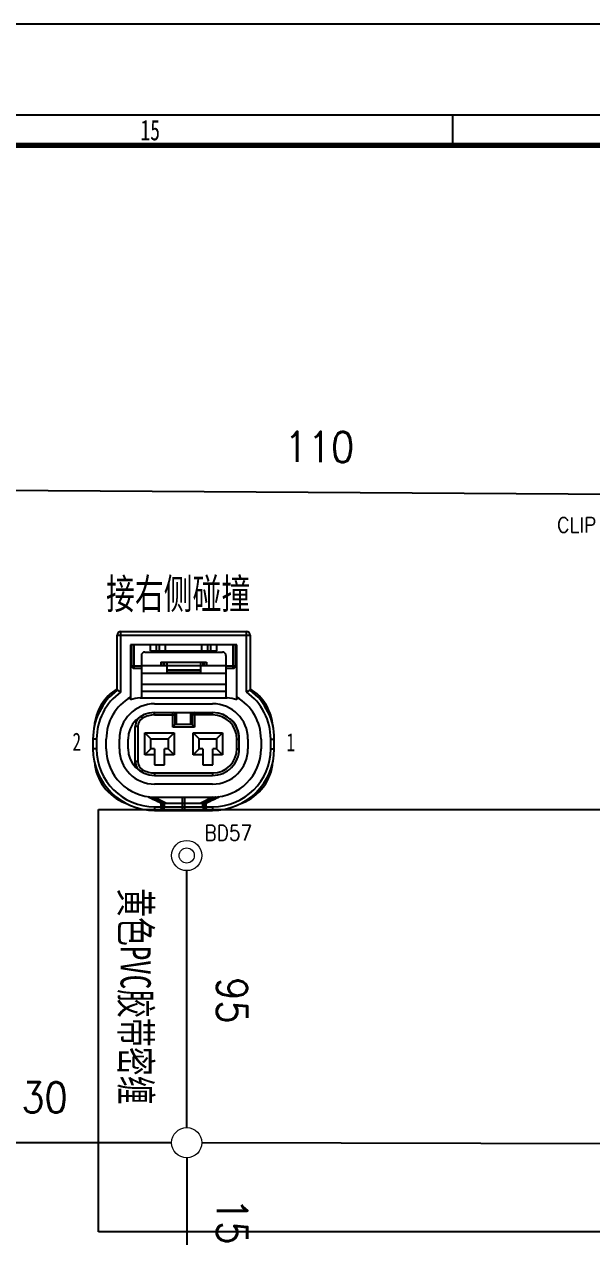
# Model space of a CAD drawing. Header units: inches. Extents: x 47316 to 59086, y 3141 to 11743.
# Drawn here: x 51697 to 51790.9, y 6258.5 to 6459 of the extents above; entities that cross this region are included whole.
import ezdxf

# ---------------------------------------------------------------- set-up
doc = ezdxf.new("R2010")
doc.units = ezdxf.units.IN
doc.header["$MEASUREMENT"] = 0
doc.layers.add('_BLACK_HOLE', color=7, linetype='Continuous')
doc.styles.add('MtX_FangSong_GB2312', font='')
doc.styles.get("Standard").update_dxf_attribs({"font": ''})
doc.styles.get('MtX_FangSong_GB2312').set_extended_font_data('FangSong_GB2312')
doc.styles.get('Standard').set_extended_font_data('SimSun')
doc.linetypes.add('_VH_FELT_TAPE', pattern='A,0.4,-0.7,["FELT",Standard,S=0.3,R=0,X=-0.5,Y=-0.15],-0.7', length=1.8)
doc.linetypes.add('_VH_FULL_TAPE', pattern='A,0.0001,[30,VeSys.shx,S=0.1,R=0,X=0,Y=0],-0.8,[30,VeSys.shx,S=0.1,R=180,X=0,Y=0],-0.0001', length=0.8002)
doc.linetypes.add('_VH_OTCON', pattern='A,0.0001,[7,VeSys.shx,S=0.1,R=0,X=0,Y=0],-0.4,[7,VeSys.shx,S=0.1,R=0,X=0,Y=0],-0.4,["X",Standard,S=1,R=0,X=-0.5,Y=-0.5],-0.0001,[7,VeSys.shx,S=0.1,R=0,X=0,Y=0],-0.4', length=1.2002)

msp = doc.modelspace()

# ---------------------------------------------------------------- linework, layer by layer
at = {"color": 0}
for p, q in [((55003.93, 6459.03), (50247.93, 6459.03)), ((50267.93, 6444.03), (54956.93, 6444.03))]:
    msp.add_line(p, q, dxfattribs=at)
msp.add_line((51767.93, 6439.03), (51767.93, 6444.03))
at = {"color": 0, "lineweight": 70}
msp.add_line((50267.93, 6439.03), (54983.93, 6439.03), dxfattribs=at)
at = {"color": 0, "linetype": '_VH_OTCON', "ltscale": 5}
for p, q in [((51688.93, 6382.01), (51801.43, 6381.24)), ((51721.43, 6274.03), (51678.93, 6274.03)), ((51723.93, 6271.53), (51723.93, 6247.98))]:
    msp.add_line(p, q, dxfattribs=at)
at = {"color": 1}
for p, q in [((51709.32, 6259.29), (51709.32, 6329.12)), ((51709.32, 6329.12), (51920.18, 6329.12)), ((51920.18, 6259.29), (51709.32, 6259.29))]:
    msp.add_line(p, q, dxfattribs=at)
at = {"color": 0, "linetype": '_VH_FULL_TAPE', "ltscale": 5}
msp.add_line((51723.93, 6276.53), (51723.93, 6319.03), dxfattribs=at)
at = {"color": 0, "linetype": '_VH_FELT_TAPE', "ltscale": 5}
msp.add_line((51906.93, 6273.54), (51726.43, 6274.02), dxfattribs=at)
at = {"color": 0, "linetype": 'Continuous', "lineweight": 15}
for centre, radius in [((51723.93, 6321.53), 2.5), ((51723.93, 6321.53), 1.25), ((51723.93, 6274.03), 2.5), ((51723.93, 6274.03), 2.5)]:
    msp.add_circle(centre, radius, dxfattribs=at)
at = {"layer": '_BLACK_HOLE', "color": 0, "linetype": 'Continuous'}
for p, q in [((51712.42, 6348.89), (51712.42, 6357.99)), ((51712.42, 6357.99), (51734.42, 6357.99)), ((51713.02, 6348.59), (51713.02, 6358.59)), ((51713.02, 6358.59), (51733.82, 6358.59)), ((51733.82, 6348.59), (51733.82, 6358.59)), ((51734.42, 6357.99), (51734.42, 6348.89)), ((51714.62, 6356.39), (51714.62, 6347.29)), ((51732.22, 6356.39), (51714.62, 6356.39)), ((51714.82, 6352.9), (51714.82, 6356.39)), ((51715.22, 6352.5), (51715.22, 6356.39)), ((51717.92, 6355.39), (51717.92, 6356.39)), ((51718.92, 6355.39), (51718.92, 6356.39)), ((51719.42, 6355.39), (51719.42, 6356.39)), ((51720.42, 6355.39), (51720.42, 6356.39)), ((51726.42, 6355.39), (51726.42, 6356.39)), ((51727.42, 6355.39), (51727.42, 6356.39)), ((51727.92, 6355.39), (51727.92, 6356.39)), ((51728.92, 6355.39), (51728.92, 6356.39)), ((51731.62, 6352.5), (51731.62, 6356.39)), ((51732.02, 6352.9), (51732.02, 6356.39)), ((51732.22, 6347.29), (51732.22, 6356.39)), ((51716.42, 6354.59), (51716.42, 6347.59)), ((51717.02, 6355.19), (51729.82, 6355.19)), ((51717.92, 6355.39), (51728.92, 6355.39)), ((51721.42, 6355.19), (51721.42, 6355.39)), ((51723.22, 6355.19), (51723.22, 6355.39)), ((51723.62, 6355.19), (51723.62, 6355.39)), ((51725.42, 6355.19), (51725.42, 6355.39)), ((51730.42, 6354.59), (51730.42, 6347.59)), ((51714.82, 6352.9), (51716.42, 6352.9)), ((51715.22, 6352.5), (51716.42, 6352.5)), ((51716.42, 6352.99), (51720.62, 6352.99)), ((51716.42, 6351.69), (51730.42, 6351.69)), ((51719.62, 6353.49), (51719.62, 6352.99)), ((51719.62, 6353.49), (51727.22, 6353.49)), ((51720.02, 6353.49), (51720.02, 6352.99)), ((51720.22, 6353.49), (51720.22, 6352.99)), ((51720.62, 6353.49), (51720.62, 6351.84)), ((51720.62, 6352.96), (51726.22, 6352.96)), ((51720.62, 6352.22), (51726.22, 6352.22)), ((51720.62, 6351.88), (51726.22, 6351.88)), ((51720.62, 6351.84), (51726.22, 6351.84)), ((51726.22, 6353.49), (51726.22, 6351.84)), ((51726.22, 6352.99), (51730.42, 6352.99)), ((51726.62, 6353.49), (51726.62, 6352.99)), ((51726.82, 6353.49), (51726.82, 6352.99)), ((51727.22, 6353.49), (51727.22, 6352.99)), ((51730.42, 6352.9), (51732.02, 6352.9)), ((51730.42, 6352.5), (51731.62, 6352.5)), ((51716.42, 6349.88), (51730.42, 6349.88)), ((51716.22, 6347.59), (51730.62, 6347.59)), ((51716.42, 6348.69), (51730.42, 6348.69)), ((51718.62, 6346.63), (51728.22, 6346.63)), ((51716.62, 6344.26), (51716.42, 6344.6)), ((51718.62, 6344.79), (51718.62, 6345.19)), ((51718.62, 6345.19), (51728.22, 6345.19)), ((51718.62, 6344.79), (51722.02, 6344.79)), ((51721.62, 6342.79), (51721.62, 6345.19)), ((51722.02, 6343.19), (51722.02, 6344.79)), ((51722.22, 6343.19), (51722.22, 6345.19)), ((51724.62, 6343.19), (51724.62, 6345.19)), ((51724.82, 6344.79), (51724.82, 6343.19)), ((51728.22, 6344.79), (51724.82, 6344.79)), ((51725.22, 6345.19), (51725.22, 6342.79)), ((51728.22, 6344.79), (51728.22, 6345.19)), ((51715.42, 6336.17), (51715.42, 6342.87)), ((51715.82, 6342.87), (51715.42, 6342.87)), ((51715.82, 6342.87), (51715.82, 6337.11)), ((51717, 6338.17), (51717, 6341.82)), ((51718, 6340.82), (51717, 6341.82)), ((51717, 6341.82), (51721.85, 6341.82)), ((51720.85, 6340.82), (51721.85, 6341.82)), ((51722.02, 6343.19), (51721.62, 6342.79)), ((51725.22, 6342.79), (51721.62, 6342.79)), ((51721.85, 6341.82), (51721.85, 6338.17)), ((51724.82, 6343.19), (51722.02, 6343.19)), ((51724.82, 6343.19), (51725.22, 6342.79)), ((51725, 6341.82), (51729.85, 6341.82)), ((51726, 6340.82), (51725, 6341.82)), ((51725, 6338.17), (51725, 6341.82)), ((51728.85, 6340.82), (51729.85, 6341.82)), ((51729.85, 6341.82), (51729.85, 6338.17)), ((51708.42, 6340.79), (51708.42, 6339.19)), ((51709.02, 6340.79), (51708.42, 6340.79)), ((51709.02, 6340.79), (51709.02, 6339.19)), ((51710.62, 6339.19), (51710.62, 6340.79)), ((51712.78, 6339.19), (51712.78, 6340.79)), ((51714.22, 6339.19), (51714.22, 6340.79)), ((51718, 6339.17), (51718, 6340.82)), ((51718, 6340.82), (51720.85, 6340.82)), ((51720.85, 6340.82), (51720.85, 6339.17)), ((51726, 6340.82), (51728.85, 6340.82)), ((51726, 6339.17), (51726, 6340.82)), ((51728.85, 6340.82), (51728.85, 6339.17)), ((51732.22, 6340.79), (51732.62, 6340.79)), ((51732.22, 6339.19), (51732.22, 6340.79)), ((51732.62, 6339.19), (51732.62, 6340.86)), ((51734.06, 6340.79), (51734.06, 6339.19)), ((51736.22, 6340.79), (51736.22, 6339.19)), ((51737.82, 6340.79), (51738.42, 6340.79)), ((51737.82, 6339.19), (51737.82, 6340.79)), ((51738.42, 6339.19), (51738.42, 6340.79)), ((51709.02, 6339.19), (51708.42, 6339.19)), ((51718, 6339.17), (51717, 6338.17)), ((51718.6, 6338.17), (51717, 6338.17)), ((51718.6, 6339.17), (51718, 6339.17)), ((51718.6, 6339.17), (51718.6, 6336.54)), ((51720.85, 6339.17), (51720.25, 6339.17)), ((51720.25, 6336.54), (51720.25, 6339.17)), ((51721.85, 6338.17), (51720.25, 6338.17)), ((51720.85, 6339.17), (51721.85, 6338.17)), ((51726, 6339.17), (51725, 6338.17)), ((51726.6, 6338.17), (51725, 6338.17)), ((51726.6, 6339.17), (51726, 6339.17)), ((51726.6, 6339.17), (51726.6, 6336.54)), ((51728.85, 6339.17), (51728.25, 6339.17)), ((51728.25, 6336.54), (51728.25, 6339.17)), ((51729.85, 6338.17), (51728.25, 6338.17)), ((51728.85, 6339.17), (51729.85, 6338.17)), ((51732.22, 6339.19), (51732.62, 6339.19)), ((51737.82, 6339.19), (51738.42, 6339.19)), ((51715.82, 6337.11), (51715.42, 6337.11)), ((51715.62, 6336.17), (51715.62, 6336.24)), ((51716.62, 6335.73), (51716.42, 6335.38)), ((51718.6, 6336.54), (51720.25, 6336.54)), ((51726.6, 6336.54), (51728.25, 6336.54)), ((51718.62, 6335.19), (51728.22, 6335.19)), ((51718.62, 6335.19), (51718.62, 6334.79)), ((51718.62, 6334.79), (51728.22, 6334.79)), ((51728.22, 6335.19), (51728.22, 6334.79)), ((51728.22, 6333.35), (51718.62, 6333.35)), ((51718.05, 6331.21), (51720.04, 6330.19)), ((51718.09, 6331.21), (51720.22, 6330.19)), ((51718.62, 6331.19), (51728.22, 6331.19)), ((51718.62, 6331.19), (51720.57, 6330.17)), ((51718.62, 6329.59), (51728.22, 6329.59)), ((51718.62, 6329.59), (51718.62, 6328.99)), ((51719.72, 6329.59), (51719.72, 6330.22)), ((51720.04, 6329.59), (51720.04, 6330.19)), ((51720.04, 6330.19), (51720.22, 6330.19)), ((51720.22, 6330.19), (51720.22, 6329.59)), ((51720.57, 6330.17), (51726.28, 6330.17)), ((51723.22, 6328.99), (51723.22, 6331.19)), ((51723.62, 6328.99), (51723.62, 6331.19)), ((51728.22, 6331.19), (51726.28, 6330.17)), ((51728.75, 6331.21), (51726.62, 6330.19)), ((51726.62, 6329.59), (51726.62, 6330.19)), ((51726.62, 6330.19), (51726.8, 6330.19)), ((51728.8, 6331.21), (51726.8, 6330.19)), ((51726.8, 6329.59), (51726.8, 6330.19)), ((51727.13, 6329.59), (51727.13, 6330.22)), ((51728.22, 6329.59), (51728.22, 6328.99)), ((51718.62, 6328.99), (51728.22, 6328.99))]:
    msp.add_line(p, q, dxfattribs=at)
for centre, radius, start, end in [((51713.02, 6357.99), 0.6, 90, 180), ((51733.82, 6357.99), 0.6, 0, 90), ((51717.02, 6354.59), 0.6, 90, 180), ((51729.82, 6354.59), 0.6, 0, 90), ((51715.22, 6352.9), 0.4, 180, 270), ((51731.62, 6352.9), 0.4, 270, 360), ((51718.62, 6340.79), 10.2, 127.4337, 180), ((51716.62, 6342.29), 8, 121.6715, 175.4957), ((51718.62, 6340.79), 9.6, 125.6853, 180), ((51718.62, 6340.79), 8, 120, 180), ((51692.82, 6309.18), 44.29, 62.8519, 63.7209), ((51716.22, 6343.19), 4.4, 90, 111.3237), ((51730.62, 6343.19), 4.4, 68.6763, 90), ((51728.22, 6340.79), 8, 0, 60), ((51754.03, 6309.18), 44.29, 116.2791, 117.1481), ((51728.22, 6340.79), 9.6, 0, 54.3147), ((51730.22, 6342.29), 8, 4.5043, 58.3285), ((51728.22, 6340.79), 10.2, 0, 52.5663), ((51718.62, 6340.79), 5.84, 90, 180), ((51728.22, 6340.79), 5.84, 0, 90), ((51718.62, 6340.79), 4.4, 90, 180), ((51717.42, 6342.87), 2, 120, 180), ((51717.42, 6342.87), 1.6, 120, 180), ((51718.62, 6340.79), 4, 90, 120), ((51721.62, 6344.79), 0.4, 0, 90), ((51725.22, 6344.79), 0.4, 90, 180), ((51728.22, 6340.79), 4.4, 0, 90), ((51728.22, 6340.79), 4, 0, 90), ((51731.02, 6343.71), 0.4, 45.573, 75.0993), ((51728.22, 6340.86), 4.4, 0, 45.573), ((51718.62, 6339.19), 10.2, 180, 270), ((51718.62, 6339.19), 9.6, 180, 270), ((51718.62, 6339.19), 8, 180, 270), ((51718.62, 6339.19), 5.84, 180, 270), ((51718.62, 6339.19), 4.4, 180, 270), ((51728.22, 6339.19), 10.2, 270, 0), ((51728.22, 6339.19), 9.6, 270, 0), ((51728.22, 6339.19), 8, 270, 0), ((51728.22, 6339.19), 5.84, 270, 0), ((51728.22, 6339.19), 4.4, 270, 0.0002), ((51728.22, 6339.19), 4, 270, 0), ((51716.62, 6337.69), 8, 184.5153, 249.2253), ((51717.42, 6337.11), 2, 180, 240), ((51718.82, 6339.19), 4.4, 223.3418, 224.9342), ((51717.42, 6337.11), 1.6, 180, 240), ((51718.62, 6339.19), 4, 240, 270), ((51730.22, 6337.69), 8, 290.7747, 355.4847), ((51813.15, 6528.73), 219.4, 244.1593, 244.7958), ((51719.62, 6329.59), 0.6, 270, 0), ((51720.69, 6339.19), 9.02, 263.806, 265.8807), ((51727.22, 6329.59), 0.6, 180, 270), ((51726.16, 6339.19), 9.02, 274.1189, 276.1944), ((51633.7, 6528.73), 219.4, 295.2042, 295.8407)]:
    msp.add_arc(centre, radius, start, end, dxfattribs=at)
for points, knots in [([(51719.72, 6329.59), (51719.72, 6329.55), (51719.71, 6329.46), (51719.68, 6329.34), (51719.64, 6329.24), (51719.58, 6329.15), (51719.52, 6329.08), (51719.46, 6329.04), (51719.41, 6329.01), (51719.37, 6329), (51719.33, 6328.99), (51719.31, 6328.99), (51719.3, 6328.99)], [0, 0, 0, 0, 0.161201, 0.315358, 0.457773, 0.586734, 0.70286, 0.80825, 0.85793, 0.906127, 0.953318, 1, 1, 1, 1]), ([(51719.48, 6328.99), (51719.51, 6328.99), (51719.59, 6329), (51719.7, 6329.03), (51719.78, 6329.08), (51719.84, 6329.13), (51719.89, 6329.18), (51719.95, 6329.26), (51719.99, 6329.34), (51720.02, 6329.42), (51720.04, 6329.49), (51720.04, 6329.55), (51720.04, 6329.59)], [0, 0, 0, 0, 0.121126, 0.242849, 0.365666, 0.427672, 0.490053, 0.615802, 0.742934, 0.806991, 0.871255, 1, 1, 1, 1]), ([(51720.22, 6330.19), (51720.22, 6330.19), (51720.22, 6330.19), (51720.22, 6330.19), (51720.22, 6330.19), (51720.23, 6330.19), (51720.23, 6330.19), (51720.23, 6330.19), (51720.23, 6330.19), (51720.24, 6330.18), (51720.24, 6330.18), (51720.25, 6330.18), (51720.25, 6330.18), (51720.26, 6330.18), (51720.27, 6330.18), (51720.29, 6330.18), (51720.31, 6330.18), (51720.34, 6330.18), (51720.36, 6330.17), (51720.39, 6330.17), (51720.43, 6330.17), (51720.49, 6330.17), (51720.54, 6330.17), (51720.57, 6330.17)], [0.0002484, 0.0002484, 0.0002484, 0.0002484, 0.0010074, 0.0022764, 0.004055, 0.0063428, 0.0091394, 0.0162572, 0.0254047, 0.0365786, 0.0497753, 0.0649914, 0.082222, 0.1014575, 0.1459009, 0.1982316, 0.2583341, 0.3260824, 0.4013244, 0.4838987, 0.5736239, 0.7737432, 1, 1, 1, 1]), ([(51726.28, 6330.17), (51726.3, 6330.17), (51726.35, 6330.17), (51726.41, 6330.17), (51726.45, 6330.17), (51726.48, 6330.17), (51726.51, 6330.18), (51726.53, 6330.18), (51726.55, 6330.18), (51726.57, 6330.18), (51726.58, 6330.18), (51726.59, 6330.18), (51726.6, 6330.18), (51726.61, 6330.18), (51726.61, 6330.18), (51726.61, 6330.19), (51726.62, 6330.19), (51726.62, 6330.19), (51726.62, 6330.19), (51726.62, 6330.19), (51726.62, 6330.19), (51726.62, 6330.19), (51726.62, 6330.19)], [0, 0, 0, 0, 0.2262536, 0.4263707, 0.5160953, 0.5986693, 0.6739113, 0.7416597, 0.8017627, 0.8540939, 0.898538, 0.9177739, 0.9350051, 0.9502217, 0.9634188, 0.9745929, 0.9837406, 0.9908586, 0.9936554, 0.9959435, 0.9977224, 0.9989917, 0.9989917, 0.9989917, 0.9989917]), ([(51727.37, 6328.99), (51727.33, 6328.99), (51727.26, 6329), (51727.15, 6329.03), (51727.07, 6329.08), (51727.01, 6329.13), (51726.95, 6329.18), (51726.9, 6329.26), (51726.85, 6329.34), (51726.83, 6329.42), (51726.81, 6329.49), (51726.8, 6329.55), (51726.8, 6329.59)], [0, 0, 0, 0, 0.121126, 0.242849, 0.365666, 0.427672, 0.490053, 0.615802, 0.742934, 0.806991, 0.871255, 1, 1, 1, 1]), ([(51727.55, 6328.99), (51727.54, 6328.99), (51727.51, 6328.99), (51727.47, 6329), (51727.44, 6329.01), (51727.39, 6329.04), (51727.33, 6329.08), (51727.26, 6329.15), (51727.21, 6329.24), (51727.16, 6329.34), (51727.14, 6329.46), (51727.13, 6329.55), (51727.13, 6329.59)], [0, 0, 0, 0, 0.046682, 0.093873, 0.14207, 0.19175, 0.29714, 0.413266, 0.542227, 0.684642, 0.838799, 1, 1, 1, 1])]:
    msp.add_open_spline(points, degree=3, knots=knots, dxfattribs=at)
for points in [[(51720.22, 6330.19), (51720.22, 6330.19), (51720.22, 6330.19), (51720.22, 6330.19)], [(51726.62, 6330.19), (51726.62, 6330.19), (51726.62, 6330.19), (51726.62, 6330.19)], [(51726.62, 6330.19), (51726.62, 6330.19), (51726.62, 6330.19), (51726.62, 6330.19)]]:
    msp.add_open_spline(points, degree=3, dxfattribs=at)

# ---------------------------------------------------------------- texts
at = {"style": 'MtX_FangSong_GB2312', "width": 0.7}
msp.add_text('15', height=3.4, dxfattribs=at).set_placement((51716.27, 6439.83))
at = {"color": 0, "style": 'MtX_FangSong_GB2312', "width": 0.7}
msp.add_text('接右侧碰撞', height=5, dxfattribs=at).set_placement((51710.58, 6362.32))
msp.add_text('黄色PVC胶带密缠', height=5, rotation=270, dxfattribs=at).set_placement((51712.98, 6316.13))
at = {"color": 7, "linetype": '_VH_OTCON', "lineweight": 18, "ltscale": 5, "char_height": 5, "width": 12.8571, "attachment_point": 1}
for s, insert, rotation in [('\\Fromans.shx;\\W0.9000000000;\\T1.0000000000;\\o\\l110', (51740.1, 6391.66), 359.607), ('\\Fromans.shx;\\W0.9000000000;\\T1.0000000000;\\o\\l150', (51733.93, 6264.9), 270)]:
    msp.add_mtext(s, dxfattribs=dict(at, insert=insert, rotation=rotation))
at = {"color": 42, "linetype": 'Continuous', "lineweight": 15, "insert": (51785.23, 6377.47), "char_height": 2.5, "width": 38.0357, "attachment_point": 1}
msp.add_mtext('\\Fromans.shx;\\W0.9000000000;\\T1.0000000000;\\o\\lCLIP : 1 : HDC04401', dxfattribs=at)
at = {"color": 21, "linetype": 'Continuous', "lineweight": 15, "insert": (51726.86, 6326.53), "char_height": 2.5, "width": 8.7857, "attachment_point": 1}
msp.add_mtext('\\Fromans.shx;\\W0.9000000000;\\T1.0000000000;\\o\\lBD57', dxfattribs=at)
at = {"color": 7, "linetype": '_VH_FULL_TAPE', "lineweight": 18, "ltscale": 5, "insert": (51733.93, 6301.42), "char_height": 5, "width": 8.5714, "attachment_point": 1, "rotation": 270}
msp.add_mtext('\\Fromans.shx;\\W0.9000000000;\\T1.0000000000;\\o\\l95', dxfattribs=at)
at = {"color": 7, "linetype": '_VH_OTCON', "lineweight": 18, "ltscale": 5, "insert": (51696.54, 6284.03), "char_height": 5, "width": 8.5714, "attachment_point": 1}
msp.add_mtext('\\Fromans.shx;\\W0.9000000000;\\T1.0000000000;\\o\\l30', dxfattribs=at)
at = {"layer": '_BLACK_HOLE', "color": 0, "lineweight": -3, "style": 'MtX_FangSong_GB2312', "width": 0.7}
for s, p in [('2', (51705.02, 6338.86)), ('1', (51740.43, 6338.79))]:
    msp.add_text(s, height=3, rotation=360, dxfattribs=at).set_placement(p)

doc.saveas('drawing.dxf')
